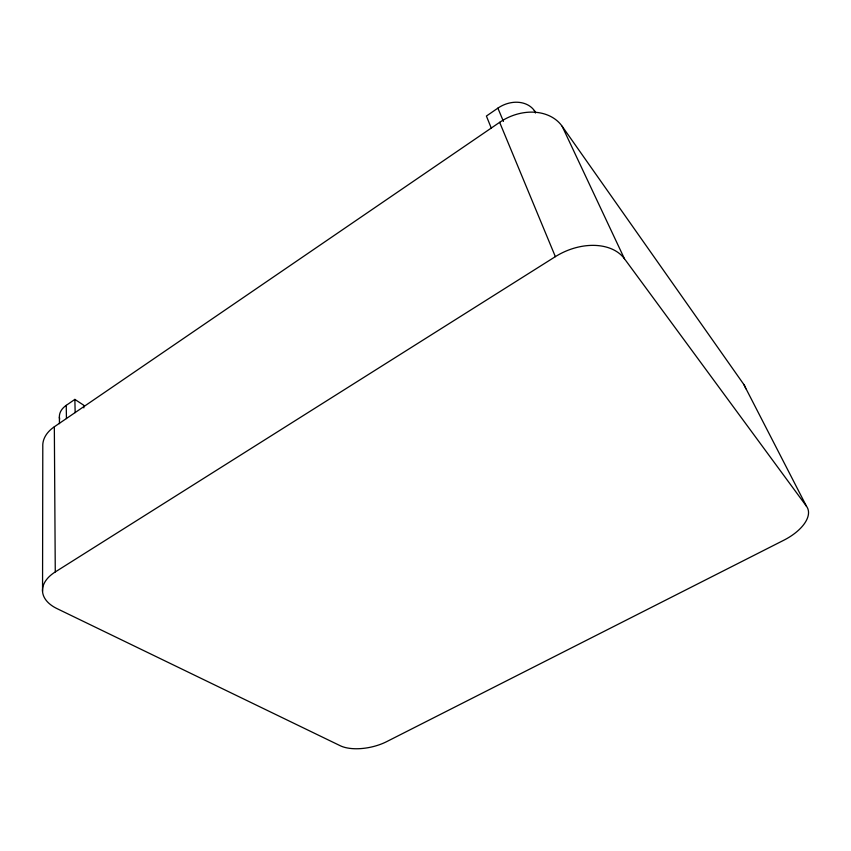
<?xml version="1.0" encoding="UTF-8"?>
<svg xmlns="http://www.w3.org/2000/svg" width="851" height="851" viewBox="0 0 851 851"><rect width="100%" height="100%" fill="white"/><g stroke="black" fill="none" stroke-linecap="round" stroke-linejoin="round"><path stroke-width="1.28" d="M42.55 591.285L42.795 446.445A41.593 26.913 -0.8 0 1 54.336 426.787L499.643 122.331A47.103 36.933 -28.4 0 1 562.149 126.278L743.785 384.407L806.482 506.249A39.827 20.19 -23 0 1 783.697 540.289L386.673 741.636A34.348 16.126 -12.1 0 1 340.219 745.721L57.049 608.635A45.816 25.785 -3.6 0 1 55.272 571.936L54.336 426.787M59.676 419.16A24.445 16.222 -0.2 0 1 66.24 405.353L74.867 399.406L83.76 405.236L83.834 407.884M535.768 112.566L534.332 110.577A27.604 22.105 -29.5 0 0 497.888 108.141L486.4 116.055L491.304 128.161M55.272 571.936L555.363 256.651A52.624 36.625 -24.7 0 1 624.443 258.736L806.482 506.249M562.149 126.278L624.443 258.736M534.332 110.577L535.417 112.97M497.888 108.141L503.441 121.416M499.643 122.331L555.363 256.651M74.867 399.406L75.154 412.639M66.24 405.353L66.442 418.596M59.379 417.043L59.453 423.66M743.785 384.407A36.55 21.552 -24.9 0 1 745.742 388.705"/></g></svg>
